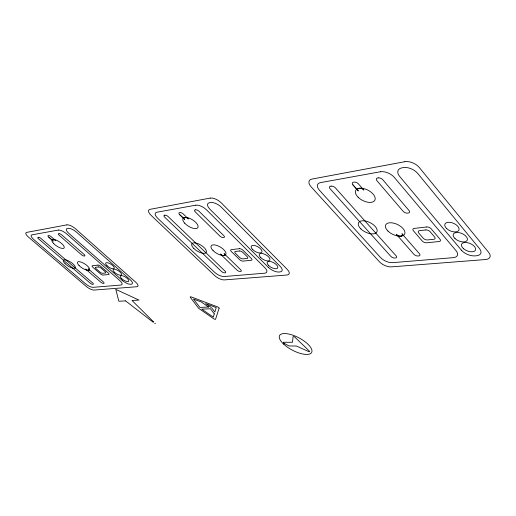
<?xml version="1.0" encoding="UTF-8"?>
<svg xmlns="http://www.w3.org/2000/svg" width="516" height="516" viewBox="0 0 516 516"><rect width="100%" height="100%" fill="white"/><g stroke="black" fill="none" stroke-linecap="round" stroke-linejoin="round"><path stroke-width="0.77" d="M154.671 323.564L155.464 323.545M284.026 343.263L288.496 345.675A1.206 0.458 27.9 0 0 289.463 345.972L296.41 346.023L308.568 351.544A1.226 0.471 27.4 0 0 309.406 351.112L294.868 337.18A1.2 0.471 27.8 0 0 294.107 336.735A1.238 0.484 27.8 0 0 293.075 336.716L292.475 342.276L283.568 342.263A1.2 0.458 28 0 0 284.032 343.263M211.289 307.53L205.671 303.627L216.249 307.607L214.843 312.057L211.882 308.078M48.827 237.199L53.322 241.095A2.303 0.8 33.5 0 1 52.761 239.495L53.032 239.443A2.303 0.8 33.5 0 1 55.767 240.695L51.258 236.786A2.309 0.806 33.6 0 0 48.523 235.535L48.252 235.586A2.309 0.8 33.6 0 0 48.827 237.199L52.019 239.94M179.736 214.688L184.722 219.513A2.761 1.2 32 0 1 184.509 217.481L184.915 217.417A2.761 1.2 31.9 0 1 188.346 218.913L183.354 214.069A2.773 1.213 32.1 0 0 179.91 212.566L179.504 212.637A2.773 1.206 32.2 0 0 179.736 214.688L183.29 218.081M352.957 184.896L358.31 190.997A3.406 1.838 27.4 0 1 358.813 188.366L359.433 188.256A3.406 1.845 27.3 0 1 363.857 190.088L358.497 183.948A3.425 1.864 27.6 0 0 354.053 182.116L353.434 182.225A3.418 1.858 27.7 0 0 352.957 184.896L356.795 189.185M219.107 308.162L215.578 319.172A1.451 0.535 29.8 0 1 213.759 318.785L199.079 308.62A1.464 0.542 30.2 0 1 198.486 308.084L190.385 297.435A1.464 0.548 30.5 0 1 190.314 296.835A1.471 0.555 30.5 0 1 191.23 296.919L218.3 307.201A1.632 0.619 29.8 0 1 218.958 307.807L219.107 308.162M214.282 313.87L213.263 317.108L201.737 309.129L210.47 308.768L214.282 313.87M66.867 224.873L26.664 232.387A6.792 2.296 33.8 0 0 28.528 237.147L86.307 286.483A6.444 2.141 32.2 0 0 94.047 290.069L136.766 286.741A6.843 2.451 31.7 0 0 135.811 282.297L75.523 228.775A7.224 2.638 33.6 0 0 66.867 224.873M210.186 198.092L150.085 209.322A8.114 3.425 32.6 0 0 151.065 215.32L214.733 275.621A7.682 3.128 30.2 0 0 224.331 279.911L286.87 275.034A8.301 3.657 28.8 0 0 287.328 269.481L221.222 202.827A8.766 4.051 31.6 0 0 210.186 198.092M404.847 161.708L311.954 179.071A9.907 5.218 29 0 0 311.103 186.824L379.344 261.702A9.398 4.605 25.7 0 0 391.45 266.875L485.485 259.542A10.488 5.495 22.2 0 0 488.71 252.453L419.34 167.545A11.017 6.366 25.5 0 0 404.847 161.708M58.231 230.084L31.998 234.832A6.792 2.303 33.7 0 0 33.824 239.572L85.437 283.716A6.482 2.167 32.3 0 0 93.215 287.322L120.944 285.038A6.74 2.367 32 0 0 119.867 280.652L66.674 233.909A7.076 2.522 33.5 0 0 58.231 230.084M195.777 205.187L156.754 212.25A8.121 3.438 32.5 0 0 157.67 218.229L214.533 272.222A7.734 3.173 30.3 0 0 224.189 276.531L264.689 273.196A8.133 3.515 29.4 0 0 264.901 267.74L206.484 209.819A8.54 3.838 31.8 0 0 195.777 205.187M380.415 171.764L320.488 182.612A9.927 5.237 28.7 0 0 319.527 190.333L380.427 257.452A9.475 4.683 25.7 0 0 392.637 262.657L453.325 257.658A10.165 5.263 23.5 0 0 456.054 250.718L394.353 177.44A10.636 5.96 26.5 0 0 380.415 171.764M38.365 237.315L38.1 237.36A2.27 0.774 33.7 0 0 38.694 238.947L90.145 283.116A2.167 0.729 32.3 0 0 92.757 284.322L93.035 284.297A2.167 0.729 32.3 0 0 92.609 282.891L41.048 238.54A2.277 0.774 33.7 0 0 38.365 237.315M59.037 233.696L58.753 233.748A2.348 0.832 33.6 0 0 59.308 235.399L81.502 254.775A2.296 0.813 32.9 0 0 84.256 256.033L84.54 255.994A2.303 0.813 32.9 0 0 84.069 254.427L61.83 234.967A2.348 0.832 33.6 0 0 59.037 233.696M164.868 215.191L164.481 215.262A2.722 1.161 32.4 0 0 164.765 217.262L221.429 271.39A2.593 1.071 30.2 0 0 224.673 272.835L225.079 272.803A2.593 1.071 30.2 0 0 225.008 271.068L168.229 216.668A2.722 1.161 32.4 0 0 164.868 215.191M195.596 209.825L195.177 209.896A2.832 1.264 31.9 0 0 195.358 212.005L219.861 236.057A2.767 1.219 30.9 0 0 223.331 237.573L223.763 237.515A2.773 1.219 30.8 0 0 223.686 235.535L199.124 211.354A2.832 1.264 31.9 0 0 195.596 209.825M331.111 186.128L330.517 186.231A3.328 1.767 28.5 0 0 330.15 188.817L390.735 256.265A3.18 1.58 25.5 0 0 394.856 258.019L395.45 257.968A3.18 1.58 25.5 0 0 396.069 255.794L335.413 187.914A3.335 1.767 28.4 0 0 331.111 186.128M378.228 177.891L377.57 178.007A3.515 1.954 26.8 0 0 376.97 180.768L403.112 211.257A3.444 1.858 25.3 0 0 407.588 213.114L408.246 213.024A3.451 1.864 25.3 0 0 408.975 210.464L382.808 179.761A3.515 1.961 26.7 0 0 378.228 177.891M97.943 265.101L92.409 265.746A2.264 0.793 32.5 0 0 92.848 267.256L100.388 273.828A2.245 0.78 32.3 0 0 103.103 275.073L108.689 274.518A2.264 0.8 32.2 0 0 108.296 273.022L100.704 266.366A2.277 0.806 32.5 0 0 97.943 265.101M239.489 248.686L231.291 249.634A2.722 1.18 30.3 0 0 231.336 251.531L239.592 259.606A2.703 1.167 30 0 0 242.997 261.109L251.24 260.283A2.728 1.187 29.8 0 0 251.266 258.413L242.959 250.208A2.748 1.206 30.1 0 0 239.489 248.686M426.719 226.969L414.213 228.42A3.38 1.78 24.8 0 0 413.477 230.845L422.191 240.953A3.36 1.748 24.4 0 0 426.564 242.784L439.09 241.533A3.412 1.793 23.9 0 0 439.935 239.14L431.208 228.833A3.431 1.825 24.3 0 0 426.719 226.969M98.459 266.946L95.705 267.256A2.264 0.793 32.4 0 0 96.137 268.765L99.885 272.035A2.258 0.787 32.3 0 0 102.613 273.286L105.38 273.003A2.264 0.793 32.3 0 0 104.974 271.5L101.207 268.204A2.27 0.8 32.4 0 0 98.459 266.946M239.508 250.995L235.431 251.46A2.722 1.18 30.2 0 0 235.464 253.35L239.572 257.368A2.715 1.174 30 0 0 242.991 258.877L247.08 258.458A2.728 1.187 29.9 0 0 247.087 256.581L242.971 252.518A2.735 1.193 30.1 0 0 239.508 250.995M425.758 229.942L419.547 230.646A3.393 1.78 24.6 0 0 418.786 233.064L423.12 238.102A3.38 1.767 24.4 0 0 427.512 239.934L433.73 239.295A3.406 1.787 24.1 0 0 434.556 236.896L430.221 231.794A3.412 1.806 24.3 0 0 425.758 229.942M88.655 270.32L88.371 270.345A2.232 0.768 32.6 0 1 85.688 269.113L100.762 282.168A2.206 0.755 32.1 0 0 103.426 283.394L103.716 283.368A2.206 0.755 32.1 0 0 103.316 281.936L88.21 268.836A2.232 0.768 32.6 0 1 88.655 270.32M224.17 255.478L223.75 255.523A2.677 1.142 30.5 0 1 220.397 254.04L236.896 270.01A2.644 1.109 29.9 0 0 240.217 271.481L240.637 271.448A2.644 1.116 29.9 0 0 240.624 269.675L224.092 253.627A2.677 1.142 30.5 0 1 224.17 255.478M401.3 236.076L400.674 236.147A3.309 1.709 25.4 0 1 396.378 234.341L413.826 254.207A3.27 1.651 24.7 0 0 418.063 256L418.689 255.942A3.27 1.658 24.6 0 0 419.418 253.704L401.964 233.722A3.309 1.716 25.4 0 1 401.3 236.076M125.556 300.873L118.848 301.26L115.778 289.373L139.004 300.086L132.025 300.493L153.755 322.055L152.962 322.074L125.556 300.873M208.561 307.014L199.84 307.401L193.519 299.061L201.33 301.995L208.561 307.014M122.266 280.433L68.963 233.516A7.172 2.599 33.5 0 1 67.112 228.491A23.472 8.495 33.1 0 1 68.228 228.285A7.179 2.606 33.5 0 1 76.555 232.206L130.2 279.73A6.837 2.438 31.8 0 1 131.206 284.193A22.827 8.179 32.2 0 1 130.284 284.252A6.831 2.438 31.8 0 1 122.266 280.433M268.449 267.423L209.935 209.219A8.688 3.986 31.5 0 1 209.161 202.782A28.438 12.952 31 0 1 210.857 202.472A8.701 3.993 31.5 0 1 221.396 207.245L280.233 266.372A8.282 3.644 29 0 1 279.853 271.945A27.645 12.287 29.5 0 1 278.498 272.042A8.275 3.638 29.1 0 1 268.449 267.423M461.465 250.241L399.732 176.511A10.894 6.224 25.6 0 1 401.313 168.003A35.714 20.085 24.8 0 1 403.976 167.526A10.913 6.244 25.5 0 1 417.696 173.415L479.512 248.628A10.443 5.489 22.5 0 1 476.416 255.762A34.811 18.634 23.1 0 1 474.346 255.91A10.423 5.47 22.6 0 1 461.465 250.241M283.884 344.346A18.131 6.979 27.7 0 0 311.367 352.873A18.131 6.979 27.7 0 0 291.572 334.768A18.131 6.979 27.7 0 0 283.884 344.346M53.748 243.681A7.263 2.522 33.4 0 0 64.113 247.996A7.263 2.522 33.4 0 0 56.367 240.185A7.263 2.522 33.4 0 0 53.748 243.681M65.074 263.695A7.011 2.374 32.9 0 0 75.149 267.939A7.011 2.374 32.9 0 0 67.738 260.522A7.011 2.374 32.9 0 0 65.074 263.695M79.142 265.63A7.101 2.445 32.7 0 0 89.41 269.945A7.101 2.445 32.7 0 0 81.999 262.438A7.101 2.445 32.7 0 0 79.142 265.63M106.993 265.688A5.012 1.8 32.3 0 0 114.191 268.417A5.012 1.8 32.3 0 0 108.695 263.076A5.012 1.8 32.3 0 0 106.993 265.688M114.307 272.132A4.979 1.787 32.1 0 0 121.492 274.867A4.979 1.787 32.1 0 0 116.061 269.591A4.979 1.787 32.1 0 0 114.307 272.132M121.55 278.517A4.947 1.767 31.9 0 0 128.716 281.252A4.947 1.767 31.9 0 0 123.35 276.034A4.947 1.767 31.9 0 0 121.55 278.517M358.13 197.254A10.759 5.792 27.1 0 0 374.829 200.279A10.759 5.792 27.1 0 0 362.89 188.417A10.759 5.792 27.1 0 0 358.13 197.254M360.865 228.904A10.275 5.263 26.7 0 0 376.809 232.084A10.275 5.263 26.7 0 0 365.438 221.009A10.275 5.263 26.7 0 0 360.865 228.904M387.955 231.045A10.52 5.47 25.6 0 0 404.499 234.316A10.52 5.47 25.6 0 0 393.095 223.022A10.52 5.47 25.6 0 0 387.955 231.045M446.695 228.607A7.643 4.128 23.3 0 0 458.821 230.342A7.643 4.128 23.3 0 0 450.216 222.357A7.643 4.128 23.3 0 0 446.695 228.607M455.06 238.624A7.598 4.051 23 0 0 467.154 240.424A7.598 4.051 23 0 0 458.653 232.548A7.598 4.051 23 0 0 455.06 238.624M463.652 248.809A7.553 3.98 22.6 0 0 475.488 250.092A7.553 3.98 22.6 0 0 466.464 242.514A7.553 3.98 22.6 0 0 463.652 248.809M184.722 223.189A8.727 3.786 31.8 0 0 197.738 227.762A8.727 3.786 31.8 0 0 188.869 218.049A8.727 3.786 31.8 0 0 184.722 223.189M193.842 248.493A8.379 3.509 31.1 0 0 206.194 252.44A8.379 3.509 31.1 0 0 197.06 243.333A8.379 3.509 31.1 0 0 193.842 248.493M213.069 250.576A8.514 3.638 30.7 0 0 225.75 254.607A8.514 3.638 30.7 0 0 216.617 245.358A8.514 3.638 30.7 0 0 213.069 250.576M252.543 249.46A6.076 2.709 29.8 0 0 261.76 252.318A6.076 2.709 29.8 0 0 255.433 245.713A6.076 2.709 29.8 0 0 252.543 249.46M260.806 257.69A6.031 2.677 29.4 0 0 269.836 260.141A6.031 2.677 29.4 0 0 263.108 253.672A6.031 2.677 29.4 0 0 260.806 257.69M268.694 265.553A5.999 2.644 29.1 0 0 277.705 268.023A5.999 2.644 29.1 0 0 271.061 261.631A5.999 2.644 29.1 0 0 268.694 265.553"/></g></svg>
